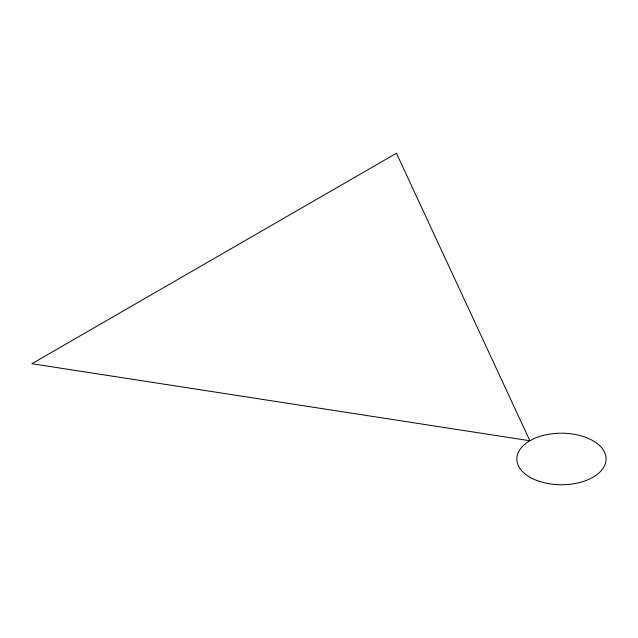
<?xml version="1.0" encoding="UTF-8"?>
<svg xmlns="http://www.w3.org/2000/svg" width="638" height="638" viewBox="0 0 638 638"><rect width="100%" height="100%" fill="white"/><g stroke="black" fill="none" stroke-linecap="round" stroke-linejoin="round"><path stroke-width="0.96" d="M396.445 153.248L31.9 363.716L529.883 440.754L396.445 153.248M539.126 481.299A44.644 25.775 0 0 0 606.1 458.977A44.644 25.775 0 0 0 539.126 436.655A44.644 25.775 0 0 0 539.126 481.299"/></g></svg>
